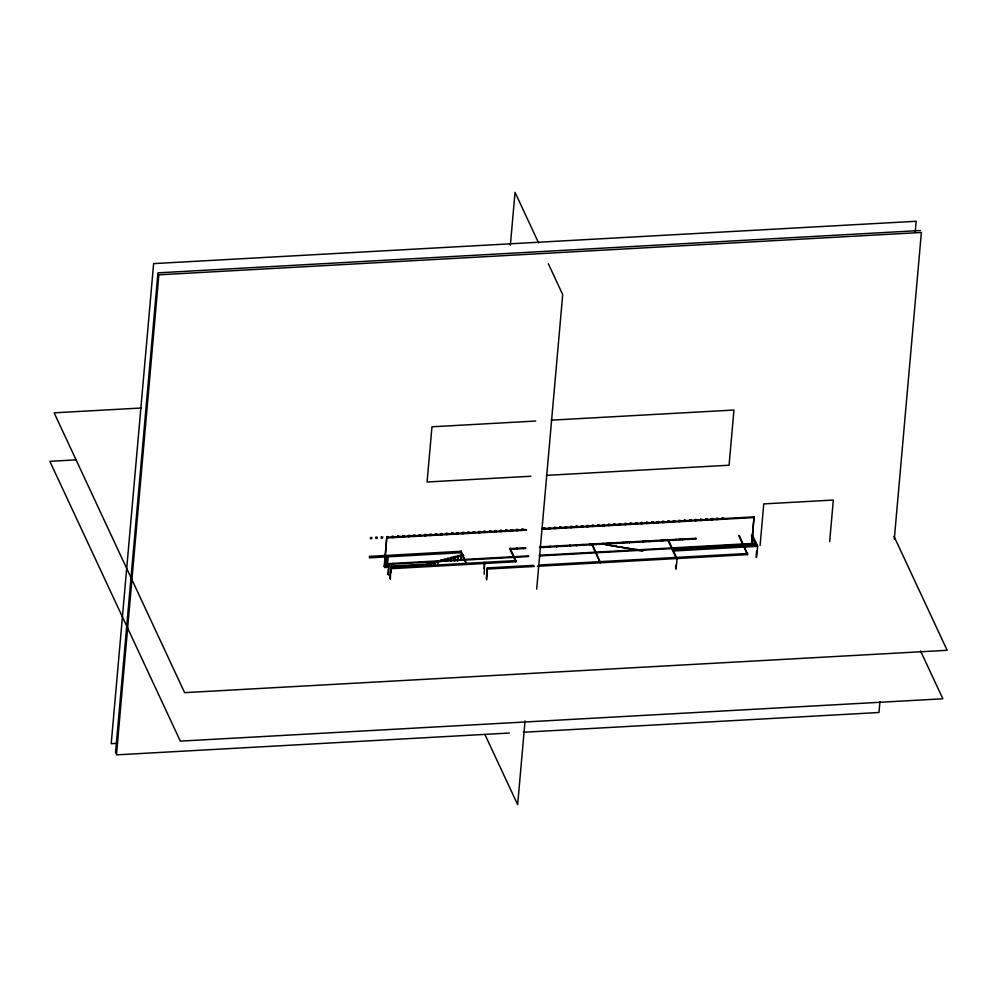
<?xml version="1.0" encoding="UTF-8"?>
<svg xmlns="http://www.w3.org/2000/svg" width="997" height="997" viewBox="0 0 997 997"><rect width="100%" height="100%" fill="white"/><g stroke="black" fill="none" stroke-linecap="round" stroke-linejoin="round"><path stroke-width="1.5" d="M115.527 752.897L157.937 272.854L920.468 230.506M384.206 566.421L386.786 537.271L526.242 529.519M386.088 567.629L386.749 556.525L385.428 556.6L384.493 567.119L386.786 537.271M384.767 567.704L385.428 556.6M385.939 567.293L386.873 556.787L388.194 556.712L387.26 567.231M388.007 574.384L388.955 563.617L528.422 555.877M388.307 575.057L388.955 563.617M389.827 578.31L390.986 566.109L427.638 564.078M390.762 572.814L390.986 566.109M390.35 579.431L390.787 567.542L515.898 560.588L515.785 561.76L391.31 568.664M430.841 566.483L431.103 563.467L434.767 563.255L434.493 566.284M434.193 565.623L434.455 562.595L438.119 562.395L437.845 565.411M450.956 561.299L451.217 558.283L454.881 558.083L454.607 561.099M454.308 560.439L454.458 557.173L450.794 557.373L451.529 558.943L447.865 559.143M457.536 559.329L457.797 556.301L454.146 556.513L454.881 558.083M457.523 561.087L457.922 556.563L461.586 556.351L461.312 559.379M457.959 560.239L457.498 555.653L461.15 555.441M460.876 560.227L461.275 555.69L463.717 555.566M510.377 245.063L515.038 192.346L538.542 242.77M484.068 568.477L484.617 562.333L484.193 574.21M486.274 578.721L487.221 567.929L533.769 565.336M486.798 579.843L487.221 567.929M510.215 549.297L510.24 548.512M510.364 549.297L510.427 548.587M516.695 548.948L516.758 548.225M516.994 548.923L517.057 548.213M523.325 548.574L523.388 547.864M523.612 548.562L523.674 547.852M525.045 720.931L517.655 804.654L484.991 734.627M536.685 589.152L562.707 294.589L548.338 263.769M543.203 547.465L543.265 546.755M543.49 547.453L543.552 546.742M549.821 547.104L549.883 546.393M550.12 547.091L550.182 546.368M556.451 546.73L556.513 546.02M556.737 546.717L556.8 546.007M563.081 546.368L563.143 545.658M563.367 546.356L563.43 545.633M569.698 545.995L569.761 545.284M569.997 545.982L570.06 545.272M576.328 545.633L576.391 544.923M576.615 545.621L576.677 544.898M582.946 545.259L583.008 544.549M583.245 545.247L583.307 544.536M589.576 544.898L589.638 544.188M589.863 544.873L589.925 544.163M596.206 544.524L596.268 543.814M596.493 544.512L596.555 543.801M602.824 544.163L602.886 543.452M603.123 544.138L603.185 543.427M609.454 543.789L609.516 543.078M609.74 543.776L609.803 543.066M616.084 543.427L616.146 542.704M616.37 543.402L616.433 542.692M622.701 543.053L622.764 542.343M623 543.041L623.063 542.331M629.331 542.692L629.394 541.969M629.618 542.667L629.68 541.957M635.949 542.318L636.011 541.608M636.248 542.306L636.31 541.595M642.579 541.957L642.641 541.234M642.866 541.932L642.928 541.221M649.209 541.583L649.271 540.873M649.496 541.57L649.558 540.86M655.827 541.209L655.889 540.499M656.126 541.197L656.188 540.486M662.457 540.848L662.519 540.137M662.743 540.835L662.806 540.112M669.087 540.474L669.149 539.763M669.373 540.461L669.436 539.751M675.704 540.112L675.767 539.402M676.003 540.1L676.066 539.377M675.555 568.215L675.829 565.125M676.514 557.41L676.402 558.582L667.454 539.377M676.078 569.324L677.038 558.532L668.202 539.576M682.334 539.738L682.397 539.028M682.621 539.726L682.683 539.016M688.952 539.377L689.014 538.667M689.251 539.365L689.313 538.642M695.582 539.003L695.794 538.28L695.694 538.928M537.395 566.284L747.588 554.619L739.388 535.626M751.588 544.512L754.031 516.87L541.745 528.659M752.025 543.639L754.031 516.87M755.925 546.306L756.2 543.228L539.265 555.279M756.05 557.236L756.586 551.204M756.686 557.074L757.633 546.306L752.037 534.292M760.088 545.521L763.764 503.909L833.33 500.045L829.654 541.658M915.209 232.102L916.168 221.272L153.625 263.619L111.215 743.675L117.434 743.326M879.927 701.664L878.98 712.506L523.325 732.259M894.297 539.065L921.378 232.463L158.847 274.811L116.437 754.866L509.355 733.032M141.1 408.01L54.137 412.833L184.619 692.653L947.15 650.293L894.035 536.398M535.725 421.033L431.963 426.803L427.077 482L530.84 476.242M551.204 420.173L733.954 410.029L729.081 465.225L546.331 475.382M76.246 459.854L49.85 461.324L180.332 741.132L942.863 698.785L920.567 650.979M387.085 537.931L526.553 530.18M542.044 529.32L754.343 517.53M525.743 547.727L510.14 548.599L510.078 549.31L525.681 548.45M539.614 546.879L695.931 538.28L695.869 538.991L539.551 547.602M592.118 544.312L599.845 543.876M606.014 543.539L618.364 542.854M624.533 542.505L635.338 541.907M643.065 541.483L653.858 540.885M660.039 540.536L672.389 539.851M678.558 539.502L689.363 538.903M606.986 544.761L610.862 545.621M385.702 557.186L387.023 557.111M607.086 544.998L605.092 544.449L608.98 545.309M608.868 545.072L612.756 545.932M610.762 545.384L614.638 546.244M612.644 545.695L616.532 546.555M614.538 546.007L618.414 546.867M463.293 554.644L460.851 554.781L461.586 556.351M616.42 546.319L620.308 547.179M618.314 546.63L622.19 547.49M620.196 546.942L624.085 547.802M622.078 547.253L625.966 548.113M623.972 547.565L627.861 548.425M454.57 557.423L458.234 557.223M625.854 547.876L629.743 548.736M451.105 558.033L447.441 558.233L448.176 559.803L444.512 560.015M627.749 548.188L631.637 549.048M629.63 548.5L633.519 549.359M447.753 558.893L444.089 559.093L444.824 560.675L442.381 560.8M631.525 548.811L635.413 549.671M444.4 559.753L440.736 559.965L441.16 560.875M633.407 549.123L637.295 549.983M635.301 549.434L636.996 549.335L637.482 550.381M441.048 560.626L437.384 560.825L437.808 561.735L440.25 561.598M639.077 550.057L642.953 550.917L640.959 550.369M389.266 564.277L528.722 556.538M539.576 555.94L756.511 543.888M641.071 550.606L639.376 550.693L638.89 549.646M430.991 563.205L427.327 563.417L427.95 564.738L391.298 566.77M672.987 549.858L757.109 545.185M427.75 564.327L431.414 564.115L430.679 562.545M673.511 550.98L757.633 546.306M538.43 565.075L747.7 553.46M487.745 569.038L534.292 566.458M751.364 535.725L755.801 545.259M738.64 535.426L747.588 554.619M592.156 543.801L600.368 562.794L591.42 543.602M510.152 548.288L515.898 560.588M510.053 549.447L515.785 561.76M461.088 551.005L466.721 564.476L460.975 552.176M434.343 562.345L434.767 563.255M370.535 537.582L370.435 538.754L371.744 538.679L371.856 537.52L370.535 537.582M369.538 556.376L369.401 557.834L461.075 552.737L461.212 551.279L369.538 556.376M375.944 537.283L375.844 538.455L377.153 538.38L377.265 537.209L375.944 537.283M381.365 536.984L381.253 538.156L382.561 538.081L382.674 536.909L381.365 536.984M386.774 536.685L386.662 537.857L387.97 537.782L388.082 536.61L386.774 536.685M392.182 536.386L392.07 537.557L393.391 537.483L393.491 536.311L392.182 536.386M397.591 536.087L397.479 537.246L398.8 537.184L398.9 536.012L397.591 536.087M403 535.788L402.888 536.947L404.209 536.872L404.308 535.713L403 535.788M408.409 535.489L408.309 536.648L409.617 536.573L409.717 535.414L408.409 535.489M413.817 535.19L413.718 536.349L415.026 536.274L415.126 535.115L413.817 535.19M419.226 534.878L419.126 536.05L420.435 535.975L420.535 534.816L419.226 534.878M424.635 534.579L424.535 535.75L425.844 535.676L425.943 534.504L424.635 534.579M430.043 534.28L429.944 535.451L431.252 535.377L431.352 534.205L430.043 534.28M435.452 533.981L435.353 535.152L436.661 535.077L436.761 533.906L435.452 533.981M440.861 533.682L440.761 534.853L442.07 534.778L442.17 533.607L440.861 533.682M446.27 533.383L446.17 534.542L447.479 534.479L447.578 533.308L446.27 533.383M451.678 533.083L451.579 534.242L452.887 534.18L452.987 533.009L451.678 533.083M457.087 532.784L456.987 533.943L458.296 533.869L458.396 532.71L457.087 532.784M462.496 532.485L462.396 533.644L463.705 533.569L463.804 532.41L462.496 532.485M467.905 532.174L467.805 533.345L469.113 533.27L469.213 532.111L467.905 532.174M473.313 531.875L473.214 533.046L474.522 532.971L474.634 531.8L473.313 531.875M478.722 531.575L478.622 532.747L479.931 532.672L480.043 531.501L478.722 531.575M484.131 531.276L484.031 532.448L485.34 532.373L485.452 531.202L484.131 531.276M489.552 530.977L489.44 532.149L490.748 532.074L490.86 530.903L489.552 530.977M494.961 530.678L494.848 531.837L496.157 531.775L496.269 530.603L494.961 530.678M500.369 530.379L500.257 531.538L501.578 531.476L501.678 530.304L500.369 530.379M505.778 530.08L505.666 531.239L506.987 531.164L507.087 530.005L505.778 530.08M511.187 529.781L511.075 530.94L512.396 530.865L512.495 529.706L511.187 529.781M516.596 529.469L516.496 530.641L517.804 530.566L517.904 529.407L516.596 529.469M522.004 529.17L521.905 530.342L523.213 530.267L523.313 529.095L522.004 529.17M543.639 527.974L543.539 529.133L544.848 529.071L544.948 527.899L543.639 527.974M549.048 527.675L548.948 528.834L550.257 528.771L550.356 527.6L549.048 527.675M554.457 527.376L554.357 528.535L555.665 528.46L555.765 527.301L554.457 527.376M559.865 527.077L559.766 528.236L561.074 528.161L561.174 527.002L559.865 527.077M565.274 526.765L565.174 527.936L566.483 527.862L566.583 526.703L565.274 526.765M570.683 526.466L570.583 527.637L571.892 527.563L571.991 526.404L570.683 526.466M576.092 526.167L575.992 527.338L577.3 527.263L577.4 526.092L576.092 526.167M581.5 525.868L581.401 527.039L582.709 526.964L582.821 525.793L581.5 525.868M586.909 525.569L586.809 526.74L588.118 526.665L588.23 525.494L586.909 525.569M592.318 525.269L592.218 526.441L593.527 526.366L593.639 525.195L592.318 525.269M597.739 524.97L597.627 526.129L598.935 526.067L599.047 524.896L597.739 524.97M603.148 524.671L603.035 525.83L604.344 525.755L604.456 524.596L603.148 524.671M608.556 524.372L608.444 525.531L609.765 525.456L609.865 524.297L608.556 524.372M613.965 524.061L613.853 525.232L615.174 525.157L615.274 523.998L613.965 524.061M619.374 523.761L619.262 524.933L620.583 524.858L620.682 523.699L619.374 523.761M624.783 523.462L624.683 524.634L625.991 524.559L626.091 523.388L624.783 523.462M630.191 523.163L630.092 524.335L631.4 524.26L631.5 523.089L630.191 523.163M635.6 522.864L635.5 524.036L636.809 523.961L636.909 522.789L635.6 522.864M641.009 522.565L640.909 523.737L642.218 523.662L642.317 522.49L641.009 522.565M646.417 522.266L646.318 523.425L647.626 523.363L647.726 522.191L646.417 522.266M651.826 521.967L651.726 523.126L653.035 523.051L653.135 521.892L651.826 521.967M657.235 521.668L657.135 522.827L658.444 522.752L658.543 521.593L657.235 521.668M662.644 521.356L662.544 522.528L663.852 522.453L663.952 521.294L662.644 521.356M668.052 521.057L667.953 522.229L669.261 522.154L669.361 520.995L668.052 521.057M673.461 520.758L673.361 521.93L674.67 521.855L674.77 520.683L673.461 520.758M678.87 520.459L678.77 521.63L680.079 521.556L680.178 520.384L678.87 520.459M684.278 520.16L684.179 521.331L685.487 521.257L685.587 520.085L684.278 520.16M689.687 519.861L689.588 521.032L690.896 520.957L691.008 519.786L689.687 519.861M695.096 519.562L694.996 520.721L696.305 520.658L696.417 519.487L695.096 519.562M700.505 519.263L700.405 520.422L701.714 520.347L701.826 519.188L700.505 519.263M705.926 518.963L705.814 520.122L707.122 520.048L707.234 518.889L705.926 518.963M711.335 518.664L711.222 519.823L712.531 519.749L712.643 518.59L711.335 518.664M716.743 518.353L716.631 519.524L717.952 519.449L718.052 518.29L716.743 518.353M722.152 518.054L722.04 519.225L723.361 519.15L723.461 517.979L722.152 518.054"/></g></svg>
